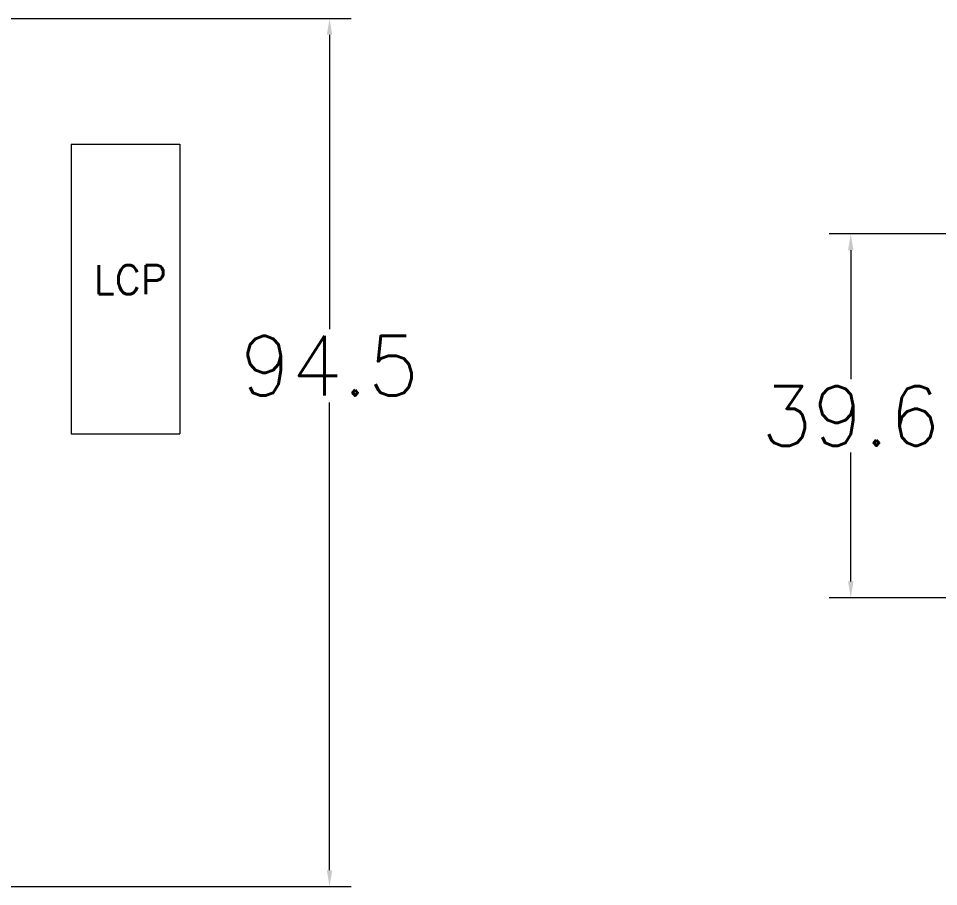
# Model space of a CAD drawing. Header units: inches. Extents: x 76 to 22091, y 292 to 17065.
# Drawn here: x 13662 to 16206, y 6029 to 8429 of the extents above; entities that cross this region are included whole.
import ezdxf

# ---------------------------------------------------------------- set-up
doc = ezdxf.new("R2010")
doc.units = ezdxf.units.IN
doc.header["$MEASUREMENT"] = 0
doc.layers.get('Defpoints').update_dxf_attribs({"lineweight": 5})
doc.layers.add('06___ANNOTATIONS', color=7, linetype='Continuous', lineweight=5)
doc.styles.add('Roman', font='romans')
doc.styles.get("Standard").update_dxf_attribs({"font": 'arial.ttf'})
doc.dimstyles.new('ISO-25', dxfattribs={"dimscale": 30, "dimtxt": 1.5, "dimasz": 1.5, "dimexe": 2, "dimexo": 2, "dimtad": 1, "dimtih": 1, "dimtoh": 1, "dimdec": 1, "dimlfac": 0.03937, "dimdsep": 46, "dimtxsty": 'Standard', "dimcen": 2.5, "dimclrd": 7, "dimclre": 7, "dimclrt": 7, "dimadec": 0, "dimazin": 0, "dimtfac": 1, "dimtdec": 1, "dimtmove": 0, "dimatfit": 3, "dimfxl": 1, "dimlwd": 5, "dimlwe": 5, "dimarcsym": 0})

# ---------------------------------------------------------------- blocks, each defined once
blk = doc.blocks.new('*D21')
at = {"color": 7, "linetype": 'Continuous', "lineweight": 5, "transparency": 16777216}
for p, q in [((13537.5, 8428.6), (14582, 8428.6)), ((14522, 8383.6), (14522, 7569.7)), ((14522, 6073.6), (14522, 7367.2)), ((13537.5, 6028.6), (14582, 6028.6))]:
    blk.add_line(p, q, dxfattribs=at)
at = {"color": 7, "transparency": 16777216}
for points in [[(14514.5, 8383.6), (14529.5, 8383.6), (14522, 8428.6)], [(14514.5, 6073.6), (14529.5, 6073.6), (14522, 6028.6)]]:
    blk.add_solid(points, dxfattribs=at)
at = {"layer": 'Defpoints', "color": 0, "transparency": 16777216}
for p in [(13477.5, 8428.6), (13477.5, 6028.6), (14522, 6028.6)]:
    blk.add_point(p, dxfattribs=at)
at = {"color": 7, "lineweight": 5, "transparency": 16777216, "insert": (14522, 7468.4), "char_height": 165, "attachment_point": 5, "style": 'Roman'}
blk.add_mtext('94.5', dxfattribs=at)
blk = doc.blocks.new('*D13')
at = {"color": 7, "linetype": 'Continuous', "lineweight": 5, "transparency": 16777216}
for p, q in [((16414, 7832.9), (15903.2, 7832.9)), ((15963.2, 7787.9), (15963.2, 7431.2)), ((15963.2, 6872), (15963.2, 7228.7)), ((16414, 6827), (15903.2, 6827))]:
    blk.add_line(p, q, dxfattribs=at)
at = {"color": 7, "transparency": 16777216}
for points in [[(15955.7, 7787.9), (15970.7, 7787.9), (15963.2, 7832.9)], [(15955.7, 6872), (15970.7, 6872), (15963.2, 6827)]]:
    blk.add_solid(points, dxfattribs=at)
at = {"layer": 'Defpoints', "color": 0, "transparency": 16777216}
for p in [(16474, 7832.9), (15963.2, 6827), (16474, 6827)]:
    blk.add_point(p, dxfattribs=at)
at = {"color": 7, "lineweight": 5, "transparency": 16777216, "insert": (15963.2, 7329.9), "char_height": 165, "attachment_point": 5, "style": 'Roman'}
blk.add_mtext('39.6', dxfattribs=at)

msp = doc.modelspace()

# ---------------------------------------------------------------- linework, layer by layer
at = {"color": 7, "lineweight": 5}
for p, q in [((13807.82, 8080.57), (13807.82, 7280.57)), ((13807.82, 8080.57), (14107.82, 8080.57)), ((14107.82, 8080.57), (14107.82, 7280.57)), ((13807.82, 7280.57), (14107.82, 7280.57))]:
    msp.add_line(p, q, dxfattribs=at)

# ---------------------------------------------------------------- texts
at = {"layer": '06___ANNOTATIONS', "color": 7, "linetype": 'Continuous', "lineweight": 5, "insert": (13870.12, 7706.33), "char_height": 80, "width": 4297.3632, "attachment_point": 4, "style": 'Roman'}
msp.add_mtext('LCP', dxfattribs=at)

# ---------------------------------------------------------------- dimensions: what is measured, and where the dimension line sits
at = {"color": 7, "lineweight": 5}
dim = msp.add_linear_dim(base=(14521.98, 6028.58), p1=(13477.51, 8428.58), p2=(13477.51, 6028.58), angle=90, dimstyle='ISO-25', override={"dimtxt": 5.5, "dimpost": '\\X', "dimtxsty": 'Roman', "dimtmove": 1}, dxfattribs=at)
dim.commit()
dim.dimension.update_dxf_attribs({"geometry": '*D21', "text_midpoint": (14521.98, 7468.42), "dimtype": 160})
dim = msp.add_linear_dim(base=(15963.17, 6826.95), p1=(16474.01, 7832.95), p2=(16474.01, 6826.95), angle=90, dimstyle='ISO-25', override={"dimtxt": 5.5, "dimpost": '\\X', "dimtxsty": 'Roman', "dimtmove": 1}, dxfattribs=at)
dim.commit()
dim.dimension.update_dxf_attribs({"geometry": '*D13', "text_midpoint": (15963.17, 7329.95)})

doc.saveas('drawing.dxf')
